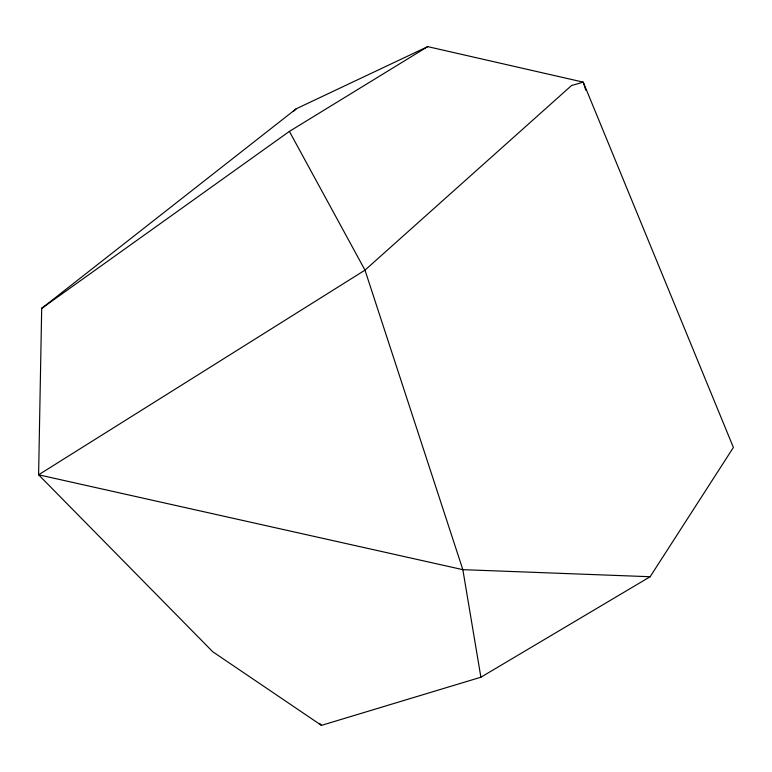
<?xml version="1.0" encoding="UTF-8"?>
<svg xmlns="http://www.w3.org/2000/svg" width="772" height="772" viewBox="0 0 772 772"><rect width="100%" height="100%" fill="white"/><g stroke="black" fill="none" stroke-linecap="round" stroke-linejoin="round"><path stroke-width="1.16" d="M650.14 576.732L733.4 447.461L583.246 82.141L427.717 46.629L296.284 108.755L41.688 308.385L38.6 474.799L212.763 651.761L321.442 725.371L480.888 677.227L650.14 576.732L462.843 569.659L38.6 474.799L364.992 270.142L571.512 85.547L583.246 82.141L585.755 90.199M293.611 111.178L296.284 108.755M427.717 46.629L289.394 131.394L41.688 308.385L43.724 307.227M319.849 723.576L321.442 725.371M289.394 131.394L364.992 270.142L462.843 569.659L480.888 677.227"/></g></svg>
